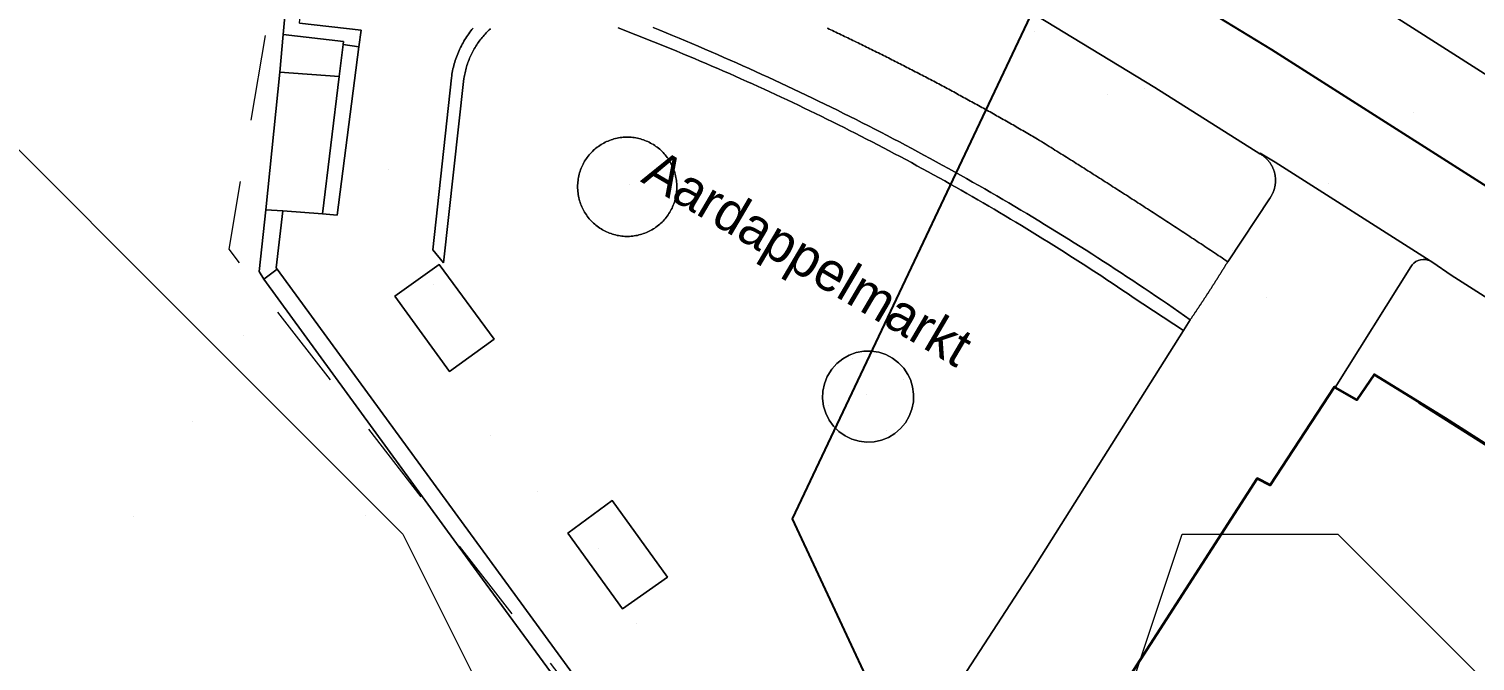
# Model space of a CAD drawing. Header units: metres. Extents: x 0 to 105485, y 0 to 425721.
# Drawn here: x 105230.5 to 105276.9, y 425613.44 to 425633.7 of the extents above; entities that cross this region are included whole.
import ezdxf
from ezdxf.enums import TextEntityAlignment as Align

# ---------------------------------------------------------------- set-up
doc = ezdxf.new("R2010")
doc.units = ezdxf.units.M
doc.header["$MEASUREMENT"] = 0
doc.linetypes.add('KG-PERCEEL-SO', pattern=[19, 5.5, -4, 5.5, -4])
for name, color, linetype, lineweight in [('B-XX-GK-KADEMUUR-G', 150, 'Continuous', 18), ('B-XX-GR-BEPLANTING_CULTUUR_VASTE PLANTENVAK-G', 90, 'Continuous', 18), ('B-XX-GR-BOOM-G', 90, 'Continuous', 13), ('B-XX-IE-MEUBILAIR-G', 7, 'Continuous', 18), ('B-XX-IE-MEUBILAIR_WATERWEGMEUBILAIR-G', 150, 'Continuous', 18), ('B-XX-IE-MEUBILAIR_WEGMEUBILAIR-G', 7, 'Continuous', 18), ('B-XX-IE-MEUBILAIR_WEGMEUBILAIR_AFVALBAK-G', 7, 'Continuous', 18), ('B-XX-KG-GRENS_PERCEEL-G', 150, 'KG-PERCEEL-SO', 18), ('B-XX-OG-BEBOUWING-G', 7, 'Continuous', 35), ('B-XX-OG-BEBOUWING_STRAATNAAM-T', 7, 'Continuous', 18), ('B-XX-OG-GRENS-G', 7, 'Continuous', 18), ('B-XX-OG-WATER_HAVEN-G', 170, 'Continuous', 18), ('B-XX-VH-GESLOTENVERHARDING-G', 10, 'Continuous', 18), ('B-XX-VH-OPENVERHARDING-G', 90, 'Continuous', 18), ('B-XX-VH-OPENVERHARDING_SIERBESTRATING-G', 90, 'Continuous', 18), ('B-XX-VH-OPENVERHARDING_STRAATBAKSTEEN-G', 90, 'Continuous', 18)]:
    doc.layers.add(name, color=color, linetype=linetype, lineweight=lineweight)
doc.layers.add('GIS-WEGVAKKEN', color=2, linetype='Continuous')

msp = doc.modelspace()

# ---------------------------------------------------------------- linework, layer by layer
at = {"layer": 'B-XX-GK-KADEMUUR-G', "ltscale": 0.5}
for points in [[(105239.197, 425639.371), (105239.162, 425639.041), (105238.657, 425633.52), (105240.597, 425633.294), (105240.585, 425633.2), (105241.091, 425633.13), (105241.159, 425633.655), (105239.188, 425633.884), (105239.624, 425638.636), (105239.597, 425638.96), (105239.42, 425639.233), (105239.393, 425639.25)], [(105239.92, 425627.768), (105240.395, 425627.732), (105241.091, 425633.13), (105240.585, 425633.2), (105240.459, 425632.172)], [(105238.47, 425625.994), (105238.436, 425626.045), (105238.654, 425627.864), (105238.105, 425627.905), (105237.89, 425625.923), (105238.038, 425625.683)]]:
    msp.add_lwpolyline(points, close=True, dxfattribs=at)
msp.add_lwpolyline([(105253.132, 425605.945), (105246.38, 425615.172), (105238.47, 425625.994), (105238.038, 425625.683), (105245.054, 425616.057), (105249.686, 425609.76)], dxfattribs=at)
at = {"layer": 'B-XX-GR-BEPLANTING_CULTUUR_VASTE PLANTENVAK-G', "ltscale": 0.5}
msp.add_lwpolyline([(105256.122, 425633.722), (105256.176, 425633.697), (105256.231, 425633.671), (105256.286, 425633.645), (105256.34, 425633.619), (105256.395, 425633.593), (105256.449, 425633.567), (105256.504, 425633.541), (105256.558, 425633.514), (105256.613, 425633.488), (105256.668, 425633.462), (105256.722, 425633.436), (105256.777, 425633.41), (105256.831, 425633.383), (105256.885, 425633.357), (105256.94, 425633.331), (105256.994, 425633.304), (105257.049, 425633.278), (105257.103, 425633.252), (105257.158, 425633.225), (105257.212, 425633.199), (105257.266, 425633.172), (105257.321, 425633.145), (105257.375, 425633.119), (105257.429, 425633.092), (105257.483, 425633.065), (105257.538, 425633.039), (105257.592, 425633.012), (105257.592, 425633.012), (105257.646, 425632.985), (105257.7, 425632.958), (105257.755, 425632.931), (105257.809, 425632.904), (105257.863, 425632.877), (105257.917, 425632.85), (105257.971, 425632.823), (105258.025, 425632.796), (105258.079, 425632.769), (105258.133, 425632.741), (105258.187, 425632.714), (105258.241, 425632.687), (105258.295, 425632.659), (105258.349, 425632.632), (105258.403, 425632.604), (105258.457, 425632.577), (105258.511, 425632.549), (105258.565, 425632.522), (105258.618, 425632.494), (105258.672, 425632.467), (105258.726, 425632.439), (105258.78, 425632.411), (105258.834, 425632.384), (105258.887, 425632.356), (105258.941, 425632.328), (105258.995, 425632.3), (105259.048, 425632.272), (105259.102, 425632.244), (105259.156, 425632.216), (105259.209, 425632.188), (105259.263, 425632.16), (105259.317, 425632.132), (105259.37, 425632.104), (105259.424, 425632.076), (105259.477, 425632.048), (105259.531, 425632.02), (105259.584, 425631.991), (105259.638, 425631.963), (105259.691, 425631.935), (105259.745, 425631.906), (105259.798, 425631.878), (105259.851, 425631.849), (105259.905, 425631.821), (105259.958, 425631.792), (105260.012, 425631.764), (105260.065, 425631.735), (105260.118, 425631.707), (105260.171, 425631.678), (105260.225, 425631.649), (105260.278, 425631.62), (105260.331, 425631.592), (105260.384, 425631.563), (105260.437, 425631.534), (105260.491, 425631.505), (105260.544, 425631.476), (105260.597, 425631.447), (105260.65, 425631.418), (105260.703, 425631.389), (105260.756, 425631.36), (105260.809, 425631.331), (105260.862, 425631.302), (105260.915, 425631.273), (105260.968, 425631.243), (105261.021, 425631.214), (105261.074, 425631.185), (105261.127, 425631.155), (105261.18, 425631.126), (105261.233, 425631.097), (105261.285, 425631.067), (105261.338, 425631.038), (105261.391, 425631.008), (105261.444, 425630.978), (105261.497, 425630.949), (105261.549, 425630.919), (105261.602, 425630.89), (105261.655, 425630.86), (105261.707, 425630.83), (105261.76, 425630.8), (105261.813, 425630.77), (105261.865, 425630.741), (105261.918, 425630.711), (105261.971, 425630.681), (105262.023, 425630.651), (105262.076, 425630.621), (105262.128, 425630.591), (105262.181, 425630.561), (105262.233, 425630.53), (105262.286, 425630.5), (105262.338, 425630.47), (105262.39, 425630.44), (105262.443, 425630.41), (105262.495, 425630.379), (105262.547, 425630.349), (105262.6, 425630.318), (105262.652, 425630.288), (105262.704, 425630.258), (105262.757, 425630.227), (105262.809, 425630.197), (105262.861, 425630.166), (105262.861, 425630.166), (105262.923, 425630.127), (105262.986, 425630.089), (105263.048, 425630.05), (105263.11, 425630.011), (105263.172, 425629.973), (105263.235, 425629.934), (105263.297, 425629.895), (105263.359, 425629.856), (105263.421, 425629.817), (105263.483, 425629.778), (105263.546, 425629.74), (105263.608, 425629.701), (105263.67, 425629.662), (105263.732, 425629.623), (105263.794, 425629.584), (105263.856, 425629.545), (105263.918, 425629.506), (105263.98, 425629.467), (105264.042, 425629.428), (105264.104, 425629.389), (105264.166, 425629.35), (105264.228, 425629.311), (105264.29, 425629.272), (105264.352, 425629.232), (105264.414, 425629.193), (105264.476, 425629.154), (105264.538, 425629.115), (105264.6, 425629.076), (105264.662, 425629.036), (105264.724, 425628.997), (105264.786, 425628.958), (105264.848, 425628.919), (105264.91, 425628.879), (105264.972, 425628.84), (105265.034, 425628.801), (105265.095, 425628.761), (105265.157, 425628.722), (105265.219, 425628.682), (105265.281, 425628.643), (105265.343, 425628.603), (105265.404, 425628.564), (105265.466, 425628.524), (105265.528, 425628.485), (105265.59, 425628.445), (105265.651, 425628.406), (105265.713, 425628.366), (105265.775, 425628.327), (105265.836, 425628.287), (105265.898, 425628.247), (105265.96, 425628.208), (105266.021, 425628.168), (105266.083, 425628.128), (105266.145, 425628.088), (105266.206, 425628.049), (105266.268, 425628.009), (105266.329, 425627.969), (105266.391, 425627.929), (105266.452, 425627.889), (105266.514, 425627.85), (105266.575, 425627.81), (105266.637, 425627.77), (105266.698, 425627.73), (105266.76, 425627.69), (105266.821, 425627.65), (105266.883, 425627.61), (105266.944, 425627.57), (105267.006, 425627.53), (105267.067, 425627.49), (105267.128, 425627.45), (105267.19, 425627.41), (105267.251, 425627.37), (105267.313, 425627.329), (105267.374, 425627.289), (105267.435, 425627.249), (105267.497, 425627.209), (105267.558, 425627.169), (105267.619, 425627.128), (105267.68, 425627.088), (105267.742, 425627.048), (105267.803, 425627.008), (105267.864, 425626.967), (105267.925, 425626.927), (105267.987, 425626.887), (105268.048, 425626.846), (105268.109, 425626.806), (105268.17, 425626.765), (105268.231, 425626.725), (105268.292, 425626.684), (105268.354, 425626.644), (105268.415, 425626.603), (105268.476, 425626.563), (105268.537, 425626.522), (105268.598, 425626.482), (105268.659, 425626.441), (105268.72, 425626.401), (105268.781, 425626.36), (105268.842, 425626.319), (105268.903, 425626.279), (105268.964, 425626.238), (105268.964, 425626.238), (105270.324, 425628.288), (105270.333, 425628.301), (105270.333, 425628.301), (105270.342, 425628.314), (105270.35, 425628.328), (105270.359, 425628.342), (105270.367, 425628.356), (105270.374, 425628.369), (105270.382, 425628.384), (105270.39, 425628.398), (105270.397, 425628.412), (105270.404, 425628.427), (105270.41, 425628.441), (105270.417, 425628.456), (105270.423, 425628.471), (105270.429, 425628.485), (105270.435, 425628.5), (105270.44, 425628.515), (105270.445, 425628.531), (105270.45, 425628.546), (105270.455, 425628.561), (105270.459, 425628.577), (105270.464, 425628.592), (105270.468, 425628.608), (105270.471, 425628.623), (105270.475, 425628.639), (105270.478, 425628.654), (105270.481, 425628.67), (105270.484, 425628.686), (105270.486, 425628.702), (105270.488, 425628.718), (105270.49, 425628.734), (105270.492, 425628.75), (105270.493, 425628.765), (105270.494, 425628.781), (105270.495, 425628.797), (105270.496, 425628.813), (105270.496, 425628.83), (105270.496, 425628.846), (105270.496, 425628.862), (105270.496, 425628.878), (105270.495, 425628.894), (105270.494, 425628.91), (105270.493, 425628.926), (105270.491, 425628.941), (105270.489, 425628.957), (105270.487, 425628.973), (105270.485, 425628.989), (105270.483, 425629.005), (105270.48, 425629.021), (105270.477, 425629.036), (105270.474, 425629.052), (105270.47, 425629.068), (105270.466, 425629.083), (105270.462, 425629.099), (105270.458, 425629.114), (105270.453, 425629.13), (105270.448, 425629.145), (105270.443, 425629.16), (105270.438, 425629.175), (105270.432, 425629.19), (105270.427, 425629.205), (105270.421, 425629.22), (105270.414, 425629.235), (105270.408, 425629.249), (105270.401, 425629.264), (105270.394, 425629.278), (105270.387, 425629.293), (105270.379, 425629.307), (105270.372, 425629.321), (105270.364, 425629.335), (105270.355, 425629.348), (105270.347, 425629.362), (105270.338, 425629.376), (105270.33, 425629.389), (105270.321, 425629.402), (105270.311, 425629.415), (105270.302, 425629.428), (105270.292, 425629.441), (105270.282, 425629.454), (105270.272, 425629.466), (105270.262, 425629.478), (105270.251, 425629.49), (105270.241, 425629.502), (105270.23, 425629.514), (105270.219, 425629.526), (105270.207, 425629.537), (105270.196, 425629.548), (105270.184, 425629.559), (105270.172, 425629.57), (105270.16, 425629.581), (105270.148, 425629.591), (105270.136, 425629.601), (105270.124, 425629.611), (105270.111, 425629.621), (105270.098, 425629.631), (105270.085, 425629.64), (105270.072, 425629.649), (105270.059, 425629.658), (105270.045, 425629.667), (105270.032, 425629.676), (105270.018, 425629.684), (105270.018, 425629.684), (105269.994, 425629.699), (105266.629, 425631.827), (105262.844, 425634.124)], dxfattribs=at)
for points in [[(105248.107, 425628.64), (105248.108, 425628.59), (105248.11, 425628.539), (105248.114, 425628.489), (105248.12, 425628.439), (105248.127, 425628.389), (105248.136, 425628.339), (105248.146, 425628.289), (105248.158, 425628.24), (105248.171, 425628.192), (105248.186, 425628.144), (105248.203, 425628.096), (105248.221, 425628.049), (105248.24, 425628.002), (105248.261, 425627.956), (105248.284, 425627.911), (105248.308, 425627.866), (105248.333, 425627.823), (105248.36, 425627.78), (105248.388, 425627.738), (105248.417, 425627.697), (105248.447, 425627.657), (105248.479, 425627.617), (105248.512, 425627.579), (105248.547, 425627.542), (105248.582, 425627.506), (105248.618, 425627.471), (105248.656, 425627.438), (105248.695, 425627.405), (105248.734, 425627.374), (105248.775, 425627.344), (105248.817, 425627.315), (105248.859, 425627.288), (105248.902, 425627.262), (105248.947, 425627.238), (105248.991, 425627.214), (105249.037, 425627.193), (105249.083, 425627.173), (105249.13, 425627.154), (105249.178, 425627.137), (105249.226, 425627.121), (105249.274, 425627.107), (105249.323, 425627.094), (105249.372, 425627.083), (105249.422, 425627.073), (105249.472, 425627.065), (105249.522, 425627.059), (105249.572, 425627.054), (105249.622, 425627.051), (105249.673, 425627.049), (105249.723, 425627.049), (105249.774, 425627.051), (105249.824, 425627.054), (105249.874, 425627.059), (105249.924, 425627.065), (105249.974, 425627.073), (105250.024, 425627.083), (105250.073, 425627.094), (105250.122, 425627.107), (105250.17, 425627.121), (105250.218, 425627.137), (105250.266, 425627.154), (105250.313, 425627.173), (105250.359, 425627.193), (105250.405, 425627.214), (105250.449, 425627.238), (105250.493, 425627.262), (105250.537, 425627.288), (105250.579, 425627.315), (105250.621, 425627.344), (105250.662, 425627.374), (105250.701, 425627.405), (105250.74, 425627.438), (105250.778, 425627.471), (105250.814, 425627.506), (105250.849, 425627.542), (105250.884, 425627.579), (105250.917, 425627.617), (105250.949, 425627.657), (105250.979, 425627.697), (105251.008, 425627.738), (105251.036, 425627.78), (105251.063, 425627.823), (105251.088, 425627.866), (105251.112, 425627.911), (105251.135, 425627.956), (105251.156, 425628.002), (105251.175, 425628.049), (105251.193, 425628.096), (105251.21, 425628.144), (105251.225, 425628.192), (105251.238, 425628.24), (105251.25, 425628.289), (105251.26, 425628.339), (105251.269, 425628.389), (105251.276, 425628.439), (105251.282, 425628.489), (105251.286, 425628.539), (105251.288, 425628.59), (105251.289, 425628.64), (105251.289, 425628.64), (105251.288, 425628.69), (105251.286, 425628.741), (105251.282, 425628.791), (105251.276, 425628.841), (105251.269, 425628.891), (105251.26, 425628.941), (105251.25, 425628.991), (105251.238, 425629.04), (105251.225, 425629.088), (105251.21, 425629.136), (105251.193, 425629.184), (105251.175, 425629.231), (105251.156, 425629.278), (105251.135, 425629.324), (105251.112, 425629.369), (105251.088, 425629.414), (105251.063, 425629.457), (105251.036, 425629.5), (105251.008, 425629.542), (105250.979, 425629.583), (105250.949, 425629.623), (105250.917, 425629.663), (105250.884, 425629.701), (105250.849, 425629.738), (105250.814, 425629.774), (105250.778, 425629.809), (105250.74, 425629.842), (105250.701, 425629.875), (105250.662, 425629.906), (105250.621, 425629.936), (105250.579, 425629.965), (105250.537, 425629.992), (105250.493, 425630.018), (105250.449, 425630.042), (105250.405, 425630.066), (105250.359, 425630.087), (105250.313, 425630.107), (105250.266, 425630.126), (105250.218, 425630.143), (105250.17, 425630.159), (105250.122, 425630.173), (105250.073, 425630.186), (105250.024, 425630.197), (105249.974, 425630.207), (105249.924, 425630.215), (105249.874, 425630.221), (105249.824, 425630.226), (105249.774, 425630.229), (105249.723, 425630.231), (105249.673, 425630.231), (105249.622, 425630.229), (105249.572, 425630.226), (105249.522, 425630.221), (105249.472, 425630.215), (105249.422, 425630.207), (105249.372, 425630.197), (105249.323, 425630.186), (105249.274, 425630.173), (105249.226, 425630.159), (105249.178, 425630.143), (105249.13, 425630.126), (105249.083, 425630.107), (105249.037, 425630.087), (105248.991, 425630.066), (105248.947, 425630.042), (105248.902, 425630.018), (105248.859, 425629.992), (105248.817, 425629.965), (105248.775, 425629.936), (105248.734, 425629.906), (105248.695, 425629.875), (105248.656, 425629.842), (105248.618, 425629.809), (105248.582, 425629.774), (105248.547, 425629.738), (105248.512, 425629.701), (105248.479, 425629.663), (105248.447, 425629.623), (105248.417, 425629.583), (105248.388, 425629.542), (105248.36, 425629.5), (105248.333, 425629.457), (105248.308, 425629.414), (105248.284, 425629.369), (105248.261, 425629.324), (105248.24, 425629.278), (105248.221, 425629.231), (105248.203, 425629.184), (105248.186, 425629.136), (105248.171, 425629.088), (105248.158, 425629.04), (105248.146, 425628.991), (105248.136, 425628.941), (105248.127, 425628.891), (105248.12, 425628.841), (105248.114, 425628.791), (105248.11, 425628.741), (105248.108, 425628.69)], [(105243.663, 425626.15), (105242.244, 425625.129), (105243.998, 425622.72), (105245.432, 425623.754)], [(105256.112, 425622.553), (105256.025, 425622.327), (105255.976, 425622.091), (105255.967, 425621.849), (105255.998, 425621.609), (105256.068, 425621.378), (105256.175, 425621.161), (105256.316, 425620.965), (105256.488, 425620.795), (105256.686, 425620.656), (105256.903, 425620.551), (105257.135, 425620.483), (105257.376, 425620.455), (105257.617, 425620.467), (105257.853, 425620.518), (105258.078, 425620.607), (105258.284, 425620.733), (105258.468, 425620.891), (105258.622, 425621.076), (105258.744, 425621.285), (105258.83, 425621.511), (105258.878, 425621.748), (105258.885, 425621.99), (105258.853, 425622.229), (105258.782, 425622.46), (105258.703, 425622.624), (105258.569, 425622.825), (105258.403, 425623.001), (105258.211, 425623.147), (105257.997, 425623.26), (105257.767, 425623.336), (105257.528, 425623.372), (105257.286, 425623.369), (105257.048, 425623.326), (105256.821, 425623.245), (105256.61, 425623.127), (105256.421, 425622.976), (105256.26, 425622.795), (105256.131, 425622.591)], [(105249.212, 425618.582), (105247.792, 425617.541), (105249.547, 425615.11), (105250.993, 425616.13)]]:
    msp.add_lwpolyline(points, close=True, dxfattribs=at)
at = {"layer": 'B-XX-GR-BOOM-G', "color": 0, "true_color": 0x604a38}
for points in [[(105249.774, 425628.705, 2.446), (105249.774, 425628.705, 5.246)], [(105243.472, 425625.519, 2.172), (105243.472, 425625.519, 4.972)], [(105257.387, 425621.986, 2.406), (105257.387, 425621.986, 5.206)], [(105248.761, 425617.036, 2.176), (105248.761, 425617.036, 4.976)]]:
    msp.add_polyline3d(points, dxfattribs=at)
at = {"layer": 'B-XX-IE-MEUBILAIR-G', "color": 0, "true_color": 0x604a38}
for points in [[(105262.776, 425633.626, 2.531), (105262.776, 425633.626, 5.531)], [(105266.293, 425631.774, 2.498), (105266.293, 425631.774, 3.998)], [(105274.927, 425631.03, 2.473), (105274.927, 425631.03, 3.973)], [(105242.047, 425629.2, 2.176), (105242.047, 425629.2, 5.176)], [(105272.184, 425628.751, 2.433), (105272.184, 425628.751, 3.933)], [(105269.101, 425626.582, 2.521), (105269.101, 425626.582, 5.521)], [(105270.218, 425625.083, 2.524), (105270.218, 425625.083, 4.024)]]:
    msp.add_polyline3d(points, dxfattribs=at)
at = {"layer": 'B-XX-IE-MEUBILAIR_WATERWEGMEUBILAIR-G', "color": 0, "true_color": 0x604a38}
for points in [[(105237.376, 425623.867, 0), (105237.376, 425623.867, 1.5)], [(105235.738, 425621.129, 0), (105235.738, 425621.129, 1.5)], [(105233.852, 425618.084, 0), (105233.852, 425618.084, 1.5)], [(105241.29, 425618.101, 0), (105241.29, 425618.101, 1.5)]]:
    msp.add_polyline3d(points, dxfattribs=at)
at = {"layer": 'B-XX-IE-MEUBILAIR_WEGMEUBILAIR-G', "color": 0, "true_color": 0x604a38}
for points in [[(105265.1, 425631.596, 2.548), (105265.1, 425631.596, 4.048)], [(105256.936, 425623.148, 2.432), (105256.936, 425623.148, 3.932)], [(105258.569, 425622.471, 2.434), (105258.569, 425622.471, 3.934)], [(105256.14, 425621.635, 2.379), (105256.14, 425621.635, 3.879)], [(105245.306, 425620.658, 2.068), (105245.306, 425620.658, 3.568)], [(105258.024, 425620.827, 2.389), (105258.024, 425620.827, 3.889)]]:
    msp.add_polyline3d(points, dxfattribs=at)
at = {"layer": 'B-XX-IE-MEUBILAIR_WEGMEUBILAIR_AFVALBAK-G', "color": 0, "true_color": 0x604a38}
for points in [[(105246.807, 425618.883, 2.095), (105246.807, 425618.883, 3.595)], [(105250.001, 425614.65, 2.079), (105250.001, 425614.65, 3.579)]]:
    msp.add_polyline3d(points, dxfattribs=at)
at = {"layer": 'B-XX-KG-GRENS_PERCEEL-G', "ltscale": 0.5, "flags": 128}
for points in [[(105254.747, 425603.697), (105236.924, 425626.641), (105240.378, 425646.823)], [(105264.577, 425609.948), (105266.299, 425612.734), (105265.85, 425612.998), (105269.908, 425619.285), (105270.326, 425619.08), (105272.385, 425622.224), (105273.103, 425621.813), (105273.662, 425622.622), (105280.936, 425618.007), (105281.024, 425618.127), (105289.106, 425613.101), (105286.312, 425608.88), (105286.94, 425608.527), (105281.208, 425599.576), (105280.494, 425599.511)]]:
    msp.add_lwpolyline(points, dxfattribs=at)
at = {"layer": 'B-XX-OG-BEBOUWING-G', "ltscale": 0.5}
msp.add_lwpolyline([(105288.93, 425613.125), (105286.437, 425614.652), (105286.299, 425614.873), (105281.172, 425618.134), (105280.969, 425618.25), (105280.874, 425618.074), (105275.935, 425621.225), (105273.662, 425622.622), (105273.103, 425621.813), (105272.412, 425622.209), (105272.385, 425622.224), (105270.326, 425619.08), (105269.908, 425619.285), (105265.853, 425613.003)], dxfattribs=at)
at = {"layer": 'B-XX-OG-GRENS-G'}
msp.add_polyline3d([(105227.5, 425632.5, 1.041), (105237.5, 425622.5, 0.906), (105242.5, 425617.5, 1.115), (105247.5, 425607.5, 1.877), (105247.5, 425602.5, 0.764), (105242.5, 425592.5, 1.544), (105237.5, 425587.5, 2.099), (105232.5, 425577.5, 1.138), (105227.5, 425572.5, 1.625)], dxfattribs=at)
msp.add_polyline3d([(105267.5, 425617.5, 2.531), (105272.5, 425617.5, 2.629), (105282.5, 425607.5, 2.334), (105277.5, 425602.5, 2.637), (105267.5, 425602.5, 2.773), (105272.5, 425592.5, 2.582), (105262.5, 425587.5, 3.66), (105262.5, 425602.5, 2.434)], close=True, dxfattribs=at)
at = {"layer": 'B-XX-OG-WATER_HAVEN-G', "ltscale": 0.5}
msp.add_lwpolyline([(105249.686, 425609.76), (105245.054, 425616.057), (105238.038, 425625.683), (105237.89, 425625.923), (105238.105, 425627.905), (105238.551, 425632.317), (105238.657, 425633.52), (105239.162, 425639.041), (105239.197, 425639.371), (105239.607, 425642.104), (105238.56, 425642.225), (105238.566, 425642.296), (105238.636, 425643.07), (105239.73, 425642.926), (105240.691, 425649.493), (105241.384, 425654.234), (105241.452, 425654.699), (105244.325, 425658.614), (105244.569, 425659.112), (105256.995, 425673.131), (105258.198, 425674.485), (105280.942, 425700)], dxfattribs=at)
at = {"layer": 'B-XX-VH-GESLOTENVERHARDING-G', "ltscale": 0.5}
msp.add_lwpolyline([(105240.597, 425633.294), (105238.657, 425633.52), (105238.551, 425632.317), (105240.459, 425632.172), (105240.585, 425633.2)], close=True, dxfattribs=at)
at = {"layer": 'B-XX-VH-OPENVERHARDING-G', "ltscale": 0.5}
for points in [[(105267.522, 425638.44), (105291.452, 425623.187)], [(105291.452, 425623.187), (105267.522, 425638.44)], [(105262.844, 425634.124), (105266.629, 425631.827), (105269.994, 425629.699), (105270.003, 425629.714), (105270.48, 425629.43), (105275.46, 425626.261), (105275.541, 425626.209), (105276.13, 425625.806), (105287.966, 425618.279)], [(105265.853, 425613.003), (105269.908, 425619.285), (105270.326, 425619.08), (105272.385, 425622.224), (105272.412, 425622.209), (105274.834, 425626.071), (105274.879, 425626.137), (105274.935, 425626.195), (105275, 425626.242), (105275.071, 425626.278), (105275.148, 425626.301), (105275.228, 425626.311), (105275.308, 425626.308), (105275.386, 425626.291), (105275.46, 425626.261), (105270.48, 425629.43), (105270.003, 425629.714), (105269.994, 425629.699), (105270.018, 425629.684), (105270.018, 425629.684), (105270.032, 425629.676), (105270.045, 425629.667), (105270.059, 425629.658), (105270.072, 425629.649), (105270.085, 425629.64), (105270.098, 425629.631), (105270.111, 425629.621), (105270.124, 425629.611), (105270.136, 425629.601), (105270.148, 425629.591), (105270.16, 425629.581), (105270.172, 425629.57), (105270.184, 425629.559), (105270.196, 425629.548), (105270.207, 425629.537), (105270.219, 425629.526), (105270.23, 425629.514), (105270.241, 425629.502), (105270.251, 425629.49), (105270.262, 425629.478), (105270.272, 425629.466), (105270.282, 425629.454), (105270.292, 425629.441), (105270.302, 425629.428), (105270.311, 425629.415), (105270.321, 425629.402), (105270.33, 425629.389), (105270.338, 425629.376), (105270.347, 425629.362), (105270.355, 425629.348), (105270.364, 425629.335), (105270.372, 425629.321), (105270.379, 425629.307), (105270.387, 425629.293), (105270.394, 425629.278), (105270.401, 425629.264), (105270.408, 425629.249), (105270.414, 425629.235), (105270.421, 425629.22), (105270.427, 425629.205), (105270.432, 425629.19), (105270.438, 425629.175), (105270.443, 425629.16), (105270.448, 425629.145), (105270.453, 425629.13), (105270.458, 425629.114), (105270.462, 425629.099), (105270.466, 425629.083), (105270.47, 425629.068), (105270.474, 425629.052), (105270.477, 425629.036), (105270.48, 425629.021), (105270.483, 425629.005), (105270.485, 425628.989), (105270.487, 425628.973), (105270.489, 425628.957), (105270.491, 425628.941), (105270.493, 425628.926), (105270.494, 425628.91), (105270.495, 425628.894), (105270.496, 425628.878), (105270.496, 425628.862), (105270.496, 425628.846), (105270.496, 425628.83), (105270.496, 425628.813), (105270.495, 425628.797), (105270.494, 425628.781), (105270.493, 425628.765), (105270.492, 425628.75), (105270.49, 425628.734), (105270.488, 425628.718), (105270.486, 425628.702), (105270.484, 425628.686), (105270.481, 425628.67), (105270.478, 425628.654), (105270.475, 425628.639), (105270.471, 425628.623), (105270.468, 425628.608), (105270.464, 425628.592), (105270.459, 425628.577), (105270.455, 425628.561), (105270.45, 425628.546), (105270.445, 425628.531), (105270.44, 425628.515), (105270.435, 425628.5), (105270.429, 425628.485), (105270.423, 425628.471), (105270.417, 425628.456), (105270.41, 425628.441), (105270.404, 425628.427), (105270.397, 425628.412), (105270.39, 425628.398), (105270.382, 425628.384), (105270.374, 425628.369), (105270.367, 425628.356), (105270.359, 425628.342), (105270.35, 425628.328), (105270.342, 425628.314), (105270.333, 425628.301), (105270.333, 425628.301), (105270.324, 425628.288), (105268.964, 425626.238), (105268.964, 425626.238), (105268.952, 425626.219), (105268.941, 425626.2), (105268.929, 425626.181), (105268.917, 425626.162), (105268.905, 425626.143), (105268.894, 425626.124), (105268.882, 425626.104), (105268.87, 425626.085), (105268.858, 425626.066), (105268.846, 425626.047), (105268.835, 425626.028), (105268.823, 425626.009), (105268.811, 425625.99), (105268.799, 425625.971), (105268.787, 425625.952), (105268.776, 425625.933), (105268.764, 425625.914), (105268.752, 425625.895), (105268.74, 425625.876), (105268.728, 425625.857), (105268.716, 425625.838), (105268.704, 425625.819), (105268.692, 425625.8), (105268.68, 425625.781), (105268.668, 425625.762), (105268.656, 425625.743), (105268.645, 425625.724), (105268.633, 425625.706), (105268.621, 425625.687), (105268.609, 425625.668), (105268.597, 425625.649), (105268.585, 425625.63), (105268.573, 425625.611), (105268.561, 425625.592), (105268.549, 425625.573), (105268.537, 425625.554), (105268.525, 425625.535), (105268.512, 425625.516), (105268.5, 425625.498), (105268.488, 425625.479), (105268.476, 425625.46), (105268.464, 425625.441), (105268.452, 425625.422), (105268.44, 425625.403), (105268.428, 425625.384), (105268.416, 425625.366), (105268.404, 425625.347), (105268.391, 425625.328), (105268.379, 425625.309), (105268.367, 425625.29), (105268.355, 425625.272), (105268.343, 425625.253), (105268.331, 425625.234), (105268.318, 425625.215), (105268.306, 425625.196), (105268.294, 425625.178), (105268.282, 425625.159), (105268.269, 425625.14), (105268.257, 425625.121), (105268.245, 425625.103), (105268.233, 425625.084), (105268.22, 425625.065), (105268.208, 425625.046), (105268.196, 425625.028), (105268.184, 425625.009), (105268.171, 425624.99), (105268.159, 425624.971), (105268.147, 425624.953), (105268.134, 425624.934), (105268.122, 425624.915), (105268.11, 425624.897), (105268.097, 425624.878), (105268.085, 425624.859), (105268.072, 425624.841), (105268.06, 425624.822), (105268.048, 425624.803), (105268.035, 425624.785), (105268.023, 425624.766), (105268.01, 425624.747), (105267.998, 425624.729), (105267.986, 425624.71), (105267.973, 425624.692), (105267.961, 425624.673), (105267.948, 425624.654), (105267.936, 425624.636), (105267.923, 425624.617), (105267.911, 425624.599), (105267.898, 425624.58), (105267.886, 425624.561), (105267.873, 425624.543), (105267.861, 425624.524), (105267.848, 425624.506), (105267.836, 425624.487), (105267.823, 425624.469), (105267.81, 425624.45), (105267.798, 425624.432), (105267.785, 425624.413), (105267.773, 425624.395), (105267.76, 425624.376), (105267.76, 425624.376), (105267.541, 425624.03), (105262.691, 425616.343), (105257.112, 425607.754)], [(105287.966, 425618.279), (105276.13, 425625.806), (105275.541, 425626.209), (105275.46, 425626.261), (105275.386, 425626.291), (105275.308, 425626.308), (105275.228, 425626.311), (105275.148, 425626.301), (105275.071, 425626.278), (105275, 425626.242), (105274.935, 425626.195), (105274.879, 425626.137), (105274.834, 425626.071), (105272.412, 425622.209), (105273.103, 425621.813), (105273.662, 425622.622), (105275.935, 425621.225), (105280.874, 425618.074)]]:
    msp.add_lwpolyline(points, dxfattribs=at)
at = {"layer": 'B-XX-VH-OPENVERHARDING_SIERBESTRATING-G', "ltscale": 0.5}
for points in [[(105239.188, 425633.884), (105241.159, 425633.655), (105241.091, 425633.13), (105240.395, 425627.732), (105239.92, 425627.768), (105238.654, 425627.864), (105238.436, 425626.045), (105238.47, 425625.994), (105246.38, 425615.172), (105253.132, 425605.945)], [(105245.308, 425633.706), (105245.273, 425633.673), (105245.238, 425633.64), (105245.203, 425633.605), (105245.169, 425633.57), (105245.136, 425633.535), (105245.104, 425633.498), (105245.072, 425633.462), (105245.041, 425633.424), (105245.011, 425633.386), (105244.981, 425633.348), (105244.952, 425633.309), (105244.923, 425633.27), (105244.896, 425633.23), (105244.869, 425633.189), (105244.843, 425633.148), (105244.817, 425633.107), (105244.793, 425633.065), (105244.769, 425633.023), (105244.746, 425632.98), (105244.723, 425632.937), (105244.702, 425632.893), (105244.681, 425632.849), (105244.661, 425632.805), (105244.642, 425632.76), (105244.623, 425632.715), (105244.606, 425632.67), (105244.589, 425632.624), (105244.573, 425632.578), (105244.558, 425632.532), (105244.544, 425632.486), (105244.531, 425632.439), (105244.518, 425632.392), (105244.506, 425632.345), (105244.496, 425632.297), (105244.486, 425632.25), (105244.477, 425632.202), (105244.468, 425632.154), (105244.461, 425632.106), (105244.461, 425632.106), (105243.808, 425626.203), (105243.457, 425626.621), (105244.06, 425632.137), (105244.06, 425632.137), (105244.068, 425632.193), (105244.076, 425632.249), (105244.086, 425632.305), (105244.097, 425632.36), (105244.109, 425632.416), (105244.122, 425632.471), (105244.135, 425632.526), (105244.15, 425632.58), (105244.166, 425632.635), (105244.183, 425632.689), (105244.201, 425632.743), (105244.22, 425632.796), (105244.239, 425632.849), (105244.26, 425632.902), (105244.282, 425632.954), (105244.304, 425633.006), (105244.328, 425633.057), (105244.352, 425633.108), (105244.378, 425633.159), (105244.404, 425633.209), (105244.432, 425633.259), (105244.46, 425633.308), (105244.489, 425633.356), (105244.519, 425633.404), (105244.55, 425633.452), (105244.581, 425633.499), (105244.614, 425633.545), (105244.647, 425633.591), (105244.681, 425633.636), (105244.717, 425633.68), (105244.752, 425633.724)], [(105244.752, 425633.724), (105244.717, 425633.68), (105244.681, 425633.636), (105244.647, 425633.591), (105244.614, 425633.545), (105244.581, 425633.499), (105244.55, 425633.452), (105244.519, 425633.404), (105244.489, 425633.356), (105244.46, 425633.308), (105244.432, 425633.259), (105244.404, 425633.209), (105244.378, 425633.159), (105244.352, 425633.108), (105244.328, 425633.057), (105244.304, 425633.006), (105244.282, 425632.954), (105244.26, 425632.902), (105244.239, 425632.849), (105244.22, 425632.796), (105244.201, 425632.743), (105244.183, 425632.689), (105244.166, 425632.635), (105244.15, 425632.58), (105244.135, 425632.526), (105244.122, 425632.471), (105244.109, 425632.416), (105244.097, 425632.36), (105244.086, 425632.305), (105244.076, 425632.249), (105244.068, 425632.193), (105244.06, 425632.137), (105244.06, 425632.137), (105243.457, 425626.621), (105243.808, 425626.203), (105244.461, 425632.106), (105244.461, 425632.106), (105244.468, 425632.154), (105244.477, 425632.202), (105244.486, 425632.25), (105244.496, 425632.297), (105244.506, 425632.345), (105244.518, 425632.392), (105244.531, 425632.439), (105244.544, 425632.486), (105244.558, 425632.532), (105244.573, 425632.578), (105244.589, 425632.624), (105244.606, 425632.67), (105244.623, 425632.715), (105244.642, 425632.76), (105244.661, 425632.805), (105244.681, 425632.849), (105244.702, 425632.893), (105244.723, 425632.937), (105244.746, 425632.98), (105244.769, 425633.023), (105244.793, 425633.065), (105244.817, 425633.107), (105244.843, 425633.148), (105244.869, 425633.189), (105244.896, 425633.23), (105244.923, 425633.27), (105244.952, 425633.309), (105244.981, 425633.348), (105245.011, 425633.386), (105245.041, 425633.424), (105245.072, 425633.462), (105245.104, 425633.498), (105245.136, 425633.535), (105245.169, 425633.57), (105245.203, 425633.605), (105245.238, 425633.64), (105245.273, 425633.673), (105245.308, 425633.706)], [(105249.407, 425633.736), (105249.596, 425633.662), (105249.786, 425633.589), (105249.975, 425633.515), (105250.164, 425633.44), (105250.353, 425633.365), (105250.541, 425633.29), (105250.73, 425633.214), (105250.918, 425633.137), (105251.106, 425633.06), (105251.294, 425632.983), (105251.482, 425632.905), (105251.669, 425632.827), (105251.856, 425632.748), (105252.043, 425632.669), (105252.23, 425632.589), (105252.417, 425632.509), (105252.603, 425632.428), (105252.79, 425632.347), (105252.976, 425632.266), (105253.162, 425632.184), (105253.347, 425632.101), (105253.533, 425632.018), (105253.718, 425631.935), (105253.903, 425631.851), (105254.088, 425631.767), (105254.272, 425631.682), (105254.457, 425631.596), (105254.641, 425631.511), (105254.825, 425631.425), (105255.009, 425631.338), (105255.192, 425631.251), (105255.376, 425631.163), (105255.559, 425631.075), (105255.742, 425630.987), (105255.924, 425630.898), (105256.107, 425630.808), (105256.289, 425630.718), (105256.471, 425630.628), (105256.653, 425630.537), (105256.834, 425630.446), (105257.015, 425630.354), (105257.196, 425630.262), (105257.377, 425630.17), (105257.558, 425630.077), (105257.738, 425629.983), (105257.918, 425629.889), (105258.098, 425629.795), (105258.278, 425629.7), (105258.457, 425629.605), (105258.637, 425629.509), (105258.816, 425629.413), (105258.994, 425629.316), (105259.173, 425629.219), (105259.351, 425629.121), (105259.529, 425629.024), (105259.707, 425628.925), (105259.884, 425628.826), (105260.061, 425628.727), (105260.238, 425628.627), (105260.415, 425628.527), (105260.592, 425628.426), (105260.768, 425628.325), (105260.944, 425628.224), (105261.119, 425628.122), (105261.295, 425628.019), (105261.47, 425627.917), (105261.645, 425627.813), (105261.82, 425627.71), (105261.994, 425627.605), (105262.168, 425627.501), (105262.342, 425627.396), (105262.516, 425627.29), (105262.689, 425627.184), (105262.862, 425627.078), (105263.035, 425626.971), (105263.208, 425626.864), (105263.38, 425626.757), (105263.552, 425626.649), (105263.724, 425626.54), (105263.896, 425626.431), (105264.067, 425626.322), (105264.238, 425626.212), (105264.408, 425626.102), (105264.579, 425625.991), (105264.749, 425625.88), (105264.919, 425625.769), (105265.088, 425625.657), (105265.258, 425625.545), (105265.427, 425625.432), (105265.595, 425625.319), (105265.764, 425625.205), (105265.932, 425625.091), (105265.932, 425625.091), (105267.541, 425624.03), (105267.76, 425624.376), (105267.577, 425624.504), (105267.394, 425624.632), (105267.21, 425624.759), (105267.026, 425624.885), (105266.842, 425625.011), (105266.657, 425625.137), (105266.472, 425625.262), (105266.287, 425625.387), (105266.102, 425625.511), (105265.916, 425625.635), (105265.73, 425625.758), (105265.543, 425625.881), (105265.356, 425626.003), (105265.169, 425626.125), (105264.982, 425626.246), (105264.794, 425626.367), (105264.606, 425626.487), (105264.417, 425626.607), (105264.229, 425626.727), (105264.04, 425626.846), (105263.85, 425626.964), (105263.661, 425627.082), (105263.471, 425627.199), (105263.28, 425627.316), (105263.09, 425627.433), (105262.899, 425627.548), (105262.708, 425627.664), (105262.516, 425627.779), (105262.325, 425627.893), (105262.133, 425628.007), (105261.94, 425628.121), (105261.748, 425628.234), (105261.555, 425628.346), (105261.362, 425628.458), (105261.168, 425628.569), (105260.974, 425628.68), (105260.78, 425628.791), (105260.586, 425628.901), (105260.391, 425629.01), (105260.196, 425629.119), (105260.001, 425629.228), (105259.806, 425629.335), (105259.61, 425629.443), (105259.414, 425629.55), (105259.217, 425629.656), (105259.021, 425629.762), (105258.824, 425629.867), (105258.627, 425629.972), (105258.429, 425630.077), (105258.232, 425630.18), (105258.034, 425630.284), (105257.836, 425630.387), (105257.637, 425630.489), (105257.438, 425630.591), (105257.239, 425630.692), (105257.04, 425630.793), (105256.841, 425630.893), (105256.641, 425630.993), (105256.441, 425631.092), (105256.24, 425631.191), (105256.04, 425631.289), (105255.839, 425631.386), (105255.638, 425631.483), (105255.437, 425631.58), (105255.235, 425631.676), (105255.033, 425631.772), (105254.831, 425631.867), (105254.629, 425631.961), (105254.426, 425632.055), (105254.224, 425632.149), (105254.021, 425632.242), (105253.817, 425632.334), (105253.614, 425632.426), (105253.41, 425632.517), (105253.206, 425632.608), (105253.002, 425632.698), (105252.797, 425632.788), (105252.593, 425632.877), (105252.388, 425632.966), (105252.183, 425633.054), (105251.977, 425633.142), (105251.772, 425633.229), (105251.566, 425633.316), (105251.36, 425633.402), (105251.153, 425633.487), (105250.947, 425633.572), (105250.74, 425633.657), (105250.533, 425633.741)], [(105257.112, 425607.754), (105262.691, 425616.343), (105267.541, 425624.03), (105265.932, 425625.091), (105265.932, 425625.091), (105265.764, 425625.205), (105265.595, 425625.319), (105265.427, 425625.432), (105265.258, 425625.545), (105265.088, 425625.657), (105264.919, 425625.769), (105264.749, 425625.88), (105264.579, 425625.991), (105264.408, 425626.102), (105264.238, 425626.212), (105264.067, 425626.322), (105263.896, 425626.431), (105263.724, 425626.54), (105263.552, 425626.649), (105263.38, 425626.757), (105263.208, 425626.864), (105263.035, 425626.971), (105262.862, 425627.078), (105262.689, 425627.184), (105262.516, 425627.29), (105262.342, 425627.396), (105262.168, 425627.501), (105261.994, 425627.605), (105261.82, 425627.71), (105261.645, 425627.813), (105261.47, 425627.917), (105261.295, 425628.019), (105261.119, 425628.122), (105260.944, 425628.224), (105260.768, 425628.325), (105260.592, 425628.426), (105260.415, 425628.527), (105260.238, 425628.627), (105260.061, 425628.727), (105259.884, 425628.826), (105259.707, 425628.925), (105259.529, 425629.024), (105259.351, 425629.121), (105259.173, 425629.219), (105258.994, 425629.316), (105258.816, 425629.413), (105258.637, 425629.509), (105258.457, 425629.605), (105258.278, 425629.7), (105258.098, 425629.795), (105257.918, 425629.889), (105257.738, 425629.983), (105257.558, 425630.077), (105257.377, 425630.17), (105257.196, 425630.262), (105257.015, 425630.354), (105256.834, 425630.446), (105256.653, 425630.537), (105256.471, 425630.628), (105256.289, 425630.718), (105256.107, 425630.808), (105255.924, 425630.898), (105255.742, 425630.987), (105255.559, 425631.075), (105255.376, 425631.163), (105255.192, 425631.251), (105255.009, 425631.338), (105254.825, 425631.425), (105254.641, 425631.511), (105254.457, 425631.596), (105254.272, 425631.682), (105254.088, 425631.767), (105253.903, 425631.851), (105253.718, 425631.935), (105253.533, 425632.018), (105253.347, 425632.101), (105253.162, 425632.184), (105252.976, 425632.266), (105252.79, 425632.347), (105252.603, 425632.428), (105252.417, 425632.509), (105252.23, 425632.589), (105252.043, 425632.669), (105251.856, 425632.748), (105251.669, 425632.827), (105251.482, 425632.905), (105251.294, 425632.983), (105251.106, 425633.06), (105250.918, 425633.137), (105250.73, 425633.214), (105250.541, 425633.29), (105250.353, 425633.365), (105250.164, 425633.44), (105249.975, 425633.515), (105249.786, 425633.589), (105249.596, 425633.662), (105249.407, 425633.736)], [(105250.533, 425633.741), (105250.74, 425633.657), (105250.947, 425633.572), (105251.153, 425633.487), (105251.36, 425633.402), (105251.566, 425633.316), (105251.772, 425633.229), (105251.977, 425633.142), (105252.183, 425633.054), (105252.388, 425632.966), (105252.593, 425632.877), (105252.797, 425632.788), (105253.002, 425632.698), (105253.206, 425632.608), (105253.41, 425632.517), (105253.614, 425632.426), (105253.817, 425632.334), (105254.021, 425632.242), (105254.224, 425632.149), (105254.426, 425632.055), (105254.629, 425631.961), (105254.831, 425631.867), (105255.033, 425631.772), (105255.235, 425631.676), (105255.437, 425631.58), (105255.638, 425631.483), (105255.839, 425631.386), (105256.04, 425631.289), (105256.24, 425631.191), (105256.441, 425631.092), (105256.641, 425630.993), (105256.841, 425630.893), (105257.04, 425630.793), (105257.239, 425630.692), (105257.438, 425630.591), (105257.637, 425630.489), (105257.836, 425630.387), (105258.034, 425630.284), (105258.232, 425630.18), (105258.429, 425630.077), (105258.627, 425629.972), (105258.824, 425629.867), (105259.021, 425629.762), (105259.217, 425629.656), (105259.414, 425629.55), (105259.61, 425629.443), (105259.806, 425629.335), (105260.001, 425629.228), (105260.196, 425629.119), (105260.391, 425629.01), (105260.586, 425628.901), (105260.78, 425628.791), (105260.974, 425628.68), (105261.168, 425628.569), (105261.362, 425628.458), (105261.555, 425628.346), (105261.748, 425628.234), (105261.94, 425628.121), (105262.133, 425628.007), (105262.325, 425627.893), (105262.516, 425627.779), (105262.708, 425627.664), (105262.899, 425627.548), (105263.09, 425627.433), (105263.28, 425627.316), (105263.471, 425627.199), (105263.661, 425627.082), (105263.85, 425626.964), (105264.04, 425626.846), (105264.229, 425626.727), (105264.417, 425626.607), (105264.606, 425626.487), (105264.794, 425626.367), (105264.982, 425626.246), (105265.169, 425626.125), (105265.356, 425626.003), (105265.543, 425625.881), (105265.73, 425625.758), (105265.916, 425625.635), (105266.102, 425625.511), (105266.287, 425625.387), (105266.472, 425625.262), (105266.657, 425625.137), (105266.842, 425625.011), (105267.026, 425624.885), (105267.21, 425624.759), (105267.394, 425624.632), (105267.577, 425624.504), (105267.76, 425624.376), (105267.76, 425624.376), (105267.773, 425624.395), (105267.785, 425624.413), (105267.798, 425624.432), (105267.81, 425624.45), (105267.823, 425624.469), (105267.836, 425624.487), (105267.848, 425624.506), (105267.861, 425624.524), (105267.873, 425624.543), (105267.886, 425624.561), (105267.898, 425624.58), (105267.911, 425624.599), (105267.923, 425624.617), (105267.936, 425624.636), (105267.948, 425624.654), (105267.961, 425624.673), (105267.973, 425624.692), (105267.986, 425624.71), (105267.998, 425624.729), (105268.01, 425624.747), (105268.023, 425624.766), (105268.035, 425624.785), (105268.048, 425624.803), (105268.06, 425624.822), (105268.072, 425624.841), (105268.085, 425624.859), (105268.097, 425624.878), (105268.11, 425624.897), (105268.122, 425624.915), (105268.134, 425624.934), (105268.147, 425624.953), (105268.159, 425624.971), (105268.171, 425624.99), (105268.184, 425625.009), (105268.196, 425625.028), (105268.208, 425625.046), (105268.22, 425625.065), (105268.233, 425625.084), (105268.245, 425625.103), (105268.257, 425625.121), (105268.269, 425625.14), (105268.282, 425625.159), (105268.294, 425625.178), (105268.306, 425625.196), (105268.318, 425625.215), (105268.331, 425625.234), (105268.343, 425625.253), (105268.355, 425625.272), (105268.367, 425625.29), (105268.379, 425625.309), (105268.391, 425625.328), (105268.404, 425625.347), (105268.416, 425625.366), (105268.428, 425625.384), (105268.44, 425625.403), (105268.452, 425625.422), (105268.464, 425625.441), (105268.476, 425625.46), (105268.488, 425625.479), (105268.5, 425625.498), (105268.512, 425625.516), (105268.525, 425625.535), (105268.537, 425625.554), (105268.549, 425625.573), (105268.561, 425625.592), (105268.573, 425625.611), (105268.585, 425625.63), (105268.597, 425625.649), (105268.609, 425625.668), (105268.621, 425625.687), (105268.633, 425625.706), (105268.645, 425625.724), (105268.656, 425625.743), (105268.668, 425625.762), (105268.68, 425625.781), (105268.692, 425625.8), (105268.704, 425625.819), (105268.716, 425625.838), (105268.728, 425625.857), (105268.74, 425625.876), (105268.752, 425625.895), (105268.764, 425625.914), (105268.776, 425625.933), (105268.787, 425625.952), (105268.799, 425625.971), (105268.811, 425625.99), (105268.823, 425626.009), (105268.835, 425626.028), (105268.846, 425626.047), (105268.858, 425626.066), (105268.87, 425626.085), (105268.882, 425626.104), (105268.894, 425626.124), (105268.905, 425626.143), (105268.917, 425626.162), (105268.929, 425626.181), (105268.941, 425626.2), (105268.952, 425626.219), (105268.964, 425626.238), (105268.964, 425626.238), (105268.903, 425626.279), (105268.842, 425626.319), (105268.781, 425626.36), (105268.72, 425626.401), (105268.659, 425626.441), (105268.598, 425626.482), (105268.537, 425626.522), (105268.476, 425626.563), (105268.415, 425626.603), (105268.354, 425626.644), (105268.292, 425626.684), (105268.231, 425626.725), (105268.17, 425626.765), (105268.109, 425626.806), (105268.048, 425626.846), (105267.987, 425626.887), (105267.925, 425626.927), (105267.864, 425626.967), (105267.803, 425627.008), (105267.742, 425627.048), (105267.68, 425627.088), (105267.619, 425627.128), (105267.558, 425627.169), (105267.497, 425627.209), (105267.435, 425627.249), (105267.374, 425627.289), (105267.313, 425627.329), (105267.251, 425627.37), (105267.19, 425627.41), (105267.128, 425627.45), (105267.067, 425627.49), (105267.006, 425627.53), (105266.944, 425627.57), (105266.883, 425627.61), (105266.821, 425627.65), (105266.76, 425627.69), (105266.698, 425627.73), (105266.637, 425627.77), (105266.575, 425627.81), (105266.514, 425627.85), (105266.452, 425627.889), (105266.391, 425627.929), (105266.329, 425627.969), (105266.268, 425628.009), (105266.206, 425628.049), (105266.145, 425628.088), (105266.083, 425628.128), (105266.021, 425628.168), (105265.96, 425628.208), (105265.898, 425628.247), (105265.836, 425628.287), (105265.775, 425628.327), (105265.713, 425628.366), (105265.651, 425628.406), (105265.59, 425628.445), (105265.528, 425628.485), (105265.466, 425628.524), (105265.404, 425628.564), (105265.343, 425628.603), (105265.281, 425628.643), (105265.219, 425628.682), (105265.157, 425628.722), (105265.095, 425628.761), (105265.034, 425628.801), (105264.972, 425628.84), (105264.91, 425628.879), (105264.848, 425628.919), (105264.786, 425628.958), (105264.724, 425628.997), (105264.662, 425629.036), (105264.6, 425629.076), (105264.538, 425629.115), (105264.476, 425629.154), (105264.414, 425629.193), (105264.352, 425629.232), (105264.29, 425629.272), (105264.228, 425629.311), (105264.166, 425629.35), (105264.104, 425629.389), (105264.042, 425629.428), (105263.98, 425629.467), (105263.918, 425629.506), (105263.856, 425629.545), (105263.794, 425629.584), (105263.732, 425629.623), (105263.67, 425629.662), (105263.608, 425629.701), (105263.546, 425629.74), (105263.483, 425629.778), (105263.421, 425629.817), (105263.359, 425629.856), (105263.297, 425629.895), (105263.235, 425629.934), (105263.172, 425629.973), (105263.11, 425630.011), (105263.048, 425630.05), (105262.986, 425630.089), (105262.923, 425630.127), (105262.861, 425630.166), (105262.861, 425630.166), (105262.809, 425630.197), (105262.757, 425630.227), (105262.704, 425630.258), (105262.652, 425630.288), (105262.6, 425630.318), (105262.547, 425630.349), (105262.495, 425630.379), (105262.443, 425630.41), (105262.39, 425630.44), (105262.338, 425630.47), (105262.286, 425630.5), (105262.233, 425630.53), (105262.181, 425630.561), (105262.128, 425630.591), (105262.076, 425630.621), (105262.023, 425630.651), (105261.971, 425630.681), (105261.918, 425630.711), (105261.865, 425630.741), (105261.813, 425630.77), (105261.76, 425630.8), (105261.707, 425630.83), (105261.655, 425630.86), (105261.602, 425630.89), (105261.549, 425630.919), (105261.497, 425630.949), (105261.444, 425630.978), (105261.391, 425631.008), (105261.338, 425631.038), (105261.285, 425631.067), (105261.233, 425631.097), (105261.18, 425631.126), (105261.127, 425631.155), (105261.074, 425631.185), (105261.021, 425631.214), (105260.968, 425631.243), (105260.915, 425631.273), (105260.862, 425631.302), (105260.809, 425631.331), (105260.756, 425631.36), (105260.703, 425631.389), (105260.65, 425631.418), (105260.597, 425631.447), (105260.544, 425631.476), (105260.491, 425631.505), (105260.437, 425631.534), (105260.384, 425631.563), (105260.331, 425631.592), (105260.278, 425631.62), (105260.225, 425631.649), (105260.171, 425631.678), (105260.118, 425631.707), (105260.065, 425631.735), (105260.012, 425631.764), (105259.958, 425631.792), (105259.905, 425631.821), (105259.851, 425631.849), (105259.798, 425631.878), (105259.745, 425631.906), (105259.691, 425631.935), (105259.638, 425631.963), (105259.584, 425631.991), (105259.531, 425632.02), (105259.477, 425632.048), (105259.424, 425632.076), (105259.37, 425632.104), (105259.317, 425632.132), (105259.263, 425632.16), (105259.209, 425632.188), (105259.156, 425632.216), (105259.102, 425632.244), (105259.048, 425632.272), (105258.995, 425632.3), (105258.941, 425632.328), (105258.887, 425632.356), (105258.834, 425632.384), (105258.78, 425632.411), (105258.726, 425632.439), (105258.672, 425632.467), (105258.618, 425632.494), (105258.565, 425632.522), (105258.511, 425632.549), (105258.457, 425632.577), (105258.403, 425632.604), (105258.349, 425632.632), (105258.295, 425632.659), (105258.241, 425632.687), (105258.187, 425632.714), (105258.133, 425632.741), (105258.079, 425632.769), (105258.025, 425632.796), (105257.971, 425632.823), (105257.917, 425632.85), (105257.863, 425632.877), (105257.809, 425632.904), (105257.755, 425632.931), (105257.7, 425632.958), (105257.646, 425632.985), (105257.592, 425633.012), (105257.592, 425633.012), (105257.538, 425633.039), (105257.483, 425633.065), (105257.429, 425633.092), (105257.375, 425633.119), (105257.321, 425633.145), (105257.266, 425633.172), (105257.212, 425633.199), (105257.158, 425633.225), (105257.103, 425633.252), (105257.049, 425633.278), (105256.994, 425633.304), (105256.94, 425633.331), (105256.885, 425633.357), (105256.831, 425633.383), (105256.777, 425633.41), (105256.722, 425633.436), (105256.668, 425633.462), (105256.613, 425633.488), (105256.558, 425633.514), (105256.504, 425633.541), (105256.449, 425633.567), (105256.395, 425633.593), (105256.34, 425633.619), (105256.286, 425633.645), (105256.231, 425633.671), (105256.176, 425633.697), (105256.122, 425633.722)]]:
    msp.add_lwpolyline(points, dxfattribs=at)
for points in [[(105251.289, 425628.64), (105251.288, 425628.59), (105251.286, 425628.539), (105251.282, 425628.489), (105251.276, 425628.439), (105251.269, 425628.389), (105251.26, 425628.339), (105251.25, 425628.289), (105251.238, 425628.24), (105251.225, 425628.192), (105251.21, 425628.144), (105251.193, 425628.096), (105251.175, 425628.049), (105251.156, 425628.002), (105251.135, 425627.956), (105251.112, 425627.911), (105251.088, 425627.866), (105251.063, 425627.823), (105251.036, 425627.78), (105251.008, 425627.738), (105250.979, 425627.697), (105250.949, 425627.657), (105250.917, 425627.617), (105250.884, 425627.579), (105250.849, 425627.542), (105250.814, 425627.506), (105250.778, 425627.471), (105250.74, 425627.438), (105250.701, 425627.405), (105250.662, 425627.374), (105250.621, 425627.344), (105250.579, 425627.315), (105250.537, 425627.288), (105250.493, 425627.262), (105250.449, 425627.238), (105250.405, 425627.214), (105250.359, 425627.193), (105250.313, 425627.173), (105250.266, 425627.154), (105250.218, 425627.137), (105250.17, 425627.121), (105250.122, 425627.107), (105250.073, 425627.094), (105250.024, 425627.083), (105249.974, 425627.073), (105249.924, 425627.065), (105249.874, 425627.059), (105249.824, 425627.054), (105249.774, 425627.051), (105249.723, 425627.049), (105249.673, 425627.049), (105249.622, 425627.051), (105249.572, 425627.054), (105249.522, 425627.059), (105249.472, 425627.065), (105249.422, 425627.073), (105249.372, 425627.083), (105249.323, 425627.094), (105249.274, 425627.107), (105249.226, 425627.121), (105249.178, 425627.137), (105249.13, 425627.154), (105249.083, 425627.173), (105249.037, 425627.193), (105248.991, 425627.214), (105248.947, 425627.238), (105248.902, 425627.262), (105248.859, 425627.288), (105248.817, 425627.315), (105248.775, 425627.344), (105248.734, 425627.374), (105248.695, 425627.405), (105248.656, 425627.438), (105248.618, 425627.471), (105248.582, 425627.506), (105248.547, 425627.542), (105248.512, 425627.579), (105248.479, 425627.617), (105248.447, 425627.657), (105248.417, 425627.697), (105248.388, 425627.738), (105248.36, 425627.78), (105248.333, 425627.823), (105248.308, 425627.866), (105248.284, 425627.911), (105248.261, 425627.956), (105248.24, 425628.002), (105248.221, 425628.049), (105248.203, 425628.096), (105248.186, 425628.144), (105248.171, 425628.192), (105248.158, 425628.24), (105248.146, 425628.289), (105248.136, 425628.339), (105248.127, 425628.389), (105248.12, 425628.439), (105248.114, 425628.489), (105248.11, 425628.539), (105248.108, 425628.59), (105248.107, 425628.64), (105248.107, 425628.64), (105248.108, 425628.69), (105248.11, 425628.741), (105248.114, 425628.791), (105248.12, 425628.841), (105248.127, 425628.891), (105248.136, 425628.941), (105248.146, 425628.991), (105248.158, 425629.04), (105248.171, 425629.088), (105248.186, 425629.136), (105248.203, 425629.184), (105248.221, 425629.231), (105248.24, 425629.278), (105248.261, 425629.324), (105248.284, 425629.369), (105248.308, 425629.414), (105248.333, 425629.457), (105248.36, 425629.5), (105248.388, 425629.542), (105248.417, 425629.583), (105248.447, 425629.623), (105248.479, 425629.663), (105248.512, 425629.701), (105248.547, 425629.738), (105248.582, 425629.774), (105248.618, 425629.809), (105248.656, 425629.842), (105248.695, 425629.875), (105248.734, 425629.906), (105248.775, 425629.936), (105248.817, 425629.965), (105248.859, 425629.992), (105248.902, 425630.018), (105248.947, 425630.042), (105248.991, 425630.066), (105249.037, 425630.087), (105249.083, 425630.107), (105249.13, 425630.126), (105249.178, 425630.143), (105249.226, 425630.159), (105249.274, 425630.173), (105249.323, 425630.186), (105249.372, 425630.197), (105249.422, 425630.207), (105249.472, 425630.215), (105249.522, 425630.221), (105249.572, 425630.226), (105249.622, 425630.229), (105249.673, 425630.231), (105249.723, 425630.231), (105249.774, 425630.229), (105249.824, 425630.226), (105249.874, 425630.221), (105249.924, 425630.215), (105249.974, 425630.207), (105250.024, 425630.197), (105250.073, 425630.186), (105250.122, 425630.173), (105250.17, 425630.159), (105250.218, 425630.143), (105250.266, 425630.126), (105250.313, 425630.107), (105250.359, 425630.087), (105250.405, 425630.066), (105250.449, 425630.042), (105250.493, 425630.018), (105250.537, 425629.992), (105250.579, 425629.965), (105250.621, 425629.936), (105250.662, 425629.906), (105250.701, 425629.875), (105250.74, 425629.842), (105250.778, 425629.809), (105250.814, 425629.774), (105250.849, 425629.738), (105250.884, 425629.701), (105250.917, 425629.663), (105250.949, 425629.623), (105250.979, 425629.583), (105251.008, 425629.542), (105251.036, 425629.5), (105251.063, 425629.457), (105251.088, 425629.414), (105251.112, 425629.369), (105251.135, 425629.324), (105251.156, 425629.278), (105251.175, 425629.231), (105251.193, 425629.184), (105251.21, 425629.136), (105251.225, 425629.088), (105251.238, 425629.04), (105251.25, 425628.991), (105251.26, 425628.941), (105251.269, 425628.891), (105251.276, 425628.841), (105251.282, 425628.791), (105251.286, 425628.741), (105251.288, 425628.69)], [(105243.663, 425626.15), (105245.432, 425623.754), (105243.998, 425622.72), (105242.244, 425625.129)], [(105256.112, 425622.553), (105256.131, 425622.591), (105256.26, 425622.795), (105256.421, 425622.976), (105256.61, 425623.127), (105256.821, 425623.245), (105257.048, 425623.326), (105257.286, 425623.369), (105257.528, 425623.372), (105257.767, 425623.336), (105257.997, 425623.26), (105258.211, 425623.147), (105258.403, 425623.001), (105258.569, 425622.825), (105258.703, 425622.624), (105258.782, 425622.46), (105258.853, 425622.229), (105258.885, 425621.99), (105258.878, 425621.748), (105258.83, 425621.511), (105258.744, 425621.285), (105258.622, 425621.076), (105258.468, 425620.891), (105258.284, 425620.733), (105258.078, 425620.607), (105257.853, 425620.518), (105257.617, 425620.467), (105257.376, 425620.455), (105257.135, 425620.483), (105256.903, 425620.551), (105256.686, 425620.656), (105256.488, 425620.795), (105256.316, 425620.965), (105256.175, 425621.161), (105256.068, 425621.378), (105255.998, 425621.609), (105255.967, 425621.849), (105255.976, 425622.091), (105256.025, 425622.327)], [(105249.212, 425618.582), (105250.993, 425616.13), (105249.547, 425615.11), (105247.792, 425617.541)]]:
    msp.add_lwpolyline(points, close=True, dxfattribs=at)
at = {"layer": 'B-XX-VH-OPENVERHARDING_STRAATBAKSTEEN-G', "ltscale": 0.5}
msp.add_lwpolyline([(105238.654, 425627.864), (105239.92, 425627.768), (105240.459, 425632.172), (105238.551, 425632.317), (105238.105, 425627.905)], close=True, dxfattribs=at)
at = {"layer": 'GIS-WEGVAKKEN'}
for points in [[(105228.729, 425565.09), (105231.65, 425568.69), (105233.32, 425570.56), (105241.18, 425579.88), (105244.23, 425583.74), (105247.11, 425587.73), (105252.45, 425596.02), (105255.49, 425599.74), (105255.41, 425600.79), (105258.56, 425605.77), (105258.46, 425608.07), (105259.25, 425608.91), (105255, 425618), (105263.97, 425636.936)], [(105263.97, 425636.936), (105270.37, 425633.04), (105288.89, 425621.26), (105296.836, 425615.474)]]:
    msp.add_lwpolyline(points, dxfattribs=at)

# ---------------------------------------------------------------- texts
at = {"layer": 'B-XX-OG-BEBOUWING_STRAATNAAM-T'}
msp.add_text('Aardappelmarkt', height=1.25, rotation=329.5, dxfattribs=at).set_placement((105255.499, 425626.362), align=Align.MIDDLE_CENTER)

doc.saveas('drawing.dxf')
